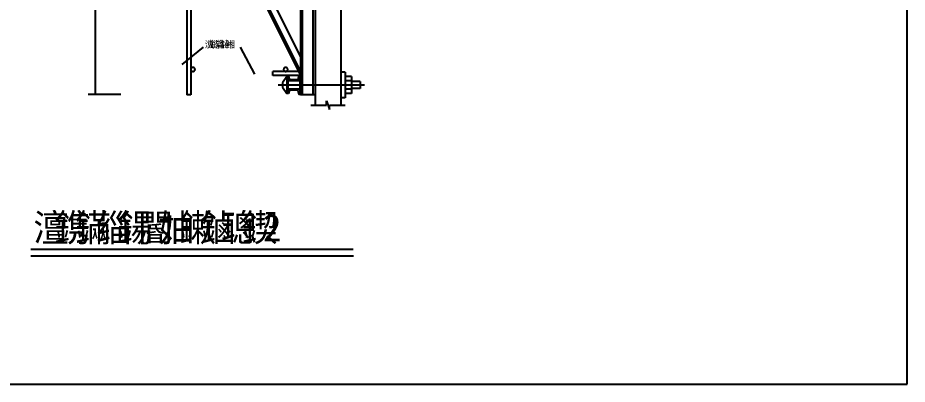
# Model space of a CAD drawing. Header units: metres. Extents: x 0 to 420, y 0 to 297.
# Drawn here: x 160.5 to 420, y 0 to 107 of the extents above; entities that cross this region are included whole.
import ezdxf

# ---------------------------------------------------------------- set-up
doc = ezdxf.new("R2010")
doc.units = ezdxf.units.M
doc.layers.add(' ', color=7, linetype='Continuous')

msp = doc.modelspace()

# ---------------------------------------------------------------- linework, layer by layer
at = {"layer": ' '}
for p, q in [((209.78, 263.47), (209.78, 84.51)), ((210.98, 263.47), (210.98, 84.51)), ((183.04, 154.62), (183.04, 84.62)), ((210.98, 154.62), (242.98, 90.12)), ((212, 153.69), (242.98, 91.25)), ((242.98, 154.62), (242.98, 84.62)), ((243.48, 154.62), (243.48, 84.62)), ((246.61, 154.62), (246.61, 84.62)), ((215.03, 151.81), (242.98, 95.47)), ((208.46, 93.38), (214.62, 98.38)), ((229.62, 90.52), (225.46, 98.45)), ((242.39, 91.32), (234.89, 91.32)), ((234.89, 90.12), (234.89, 91.32)), ((254.73, 91.12), (254.73, 83.62)), ((255.98, 91.12), (254.73, 91.12)), ((255.98, 91.12), (255.98, 83.62)), ((242.98, 90.12), (234.89, 90.12)), ((238.98, 89.87), (237.73, 88)), ((238.98, 89.87), (238.98, 84.87)), ((239.48, 89.87), (238.98, 89.87)), ((239.23, 89.87), (239.23, 84.87)), ((242.73, 88.62), (239.23, 88.62)), ((239.48, 89.87), (239.73, 88.87)), ((242.23, 88.87), (239.73, 88.87)), ((242.48, 90.12), (242.23, 88.87)), ((242.98, 90.12), (242.48, 90.12)), ((242.73, 90.12), (242.73, 84.62)), ((242.98, 90.12), (242.98, 84.62)), ((257.86, 89.87), (255.98, 89.87)), ((257.86, 88.62), (255.98, 88.62)), ((257.86, 89.87), (257.86, 84.87)), ((260.36, 88.37), (257.86, 88.37)), ((260.36, 88.37), (260.36, 86.37)), ((261.61, 87.37), (236.48, 87.37)), ((237.73, 88), (237.73, 86.75)), ((237.73, 86.75), (238.98, 84.87)), ((242.73, 86.12), (239.23, 86.12)), ((239.73, 85.87), (239.48, 84.87)), ((242.23, 85.87), (239.73, 85.87)), ((242.23, 85.87), (242.48, 84.62)), ((257.86, 86.12), (255.98, 86.12)), ((260.36, 86.37), (257.86, 86.37)), ((190.54, 84.62), (181.04, 84.62)), ((210.98, 84.51), (209.78, 84.51)), ((239.48, 84.87), (238.98, 84.87)), ((242.98, 84.62), (242.48, 84.62)), ((242.98, 84.62), (247.23, 84.62)), ((255.98, 83.62), (254.73, 83.62)), ((257.86, 84.87), (255.98, 84.87))]:
    msp.add_line(p, q, dxfattribs=at)
for points in [[(212.18, 91.92), (212.18, 91.98), (212.17, 92.04), (212.15, 92.1), (212.13, 92.15), (212.11, 92.21), (212.08, 92.26), (212.04, 92.3), (212, 92.35), (211.96, 92.39), (211.91, 92.42), (211.86, 92.45), (211.81, 92.48), (211.75, 92.5), (211.7, 92.51), (211.64, 92.52), (211.58, 92.52), (211.52, 92.52), (211.46, 92.51), (211.41, 92.5), (211.35, 92.48), (211.3, 92.45), (211.25, 92.42), (211.2, 92.39), (211.16, 92.35), (211.12, 92.3), (211.08, 92.26), (211.05, 92.21), (211.03, 92.15), (211.01, 92.1), (210.99, 92.04), (210.98, 91.98), (210.98, 91.92), (210.98, 91.87), (210.99, 91.81), (211.01, 91.75), (211.03, 91.69), (211.05, 91.64), (211.08, 91.59), (211.12, 91.54), (211.16, 91.5), (211.2, 91.46), (211.25, 91.43), (211.3, 91.39), (211.35, 91.37), (211.41, 91.35), (211.46, 91.34), (211.52, 91.33), (211.58, 91.32), (211.64, 91.33), (211.7, 91.34), (211.75, 91.35), (211.81, 91.37), (211.86, 91.39), (211.91, 91.43), (211.96, 91.46), (212, 91.5), (212.04, 91.54), (212.08, 91.59), (212.11, 91.64), (212.13, 91.69), (212.15, 91.75), (212.17, 91.81), (212.18, 91.87), (212.18, 91.92)], [(239.24, 91.92), (239.23, 91.98), (239.22, 92.04), (239.21, 92.1), (239.19, 92.15), (239.16, 92.21), (239.13, 92.26), (239.1, 92.3), (239.06, 92.35), (239.02, 92.39), (238.97, 92.42), (238.92, 92.45), (238.86, 92.48), (238.81, 92.5), (238.75, 92.51), (238.69, 92.52), (238.64, 92.52), (238.58, 92.52), (238.52, 92.51), (238.46, 92.5), (238.41, 92.48), (238.35, 92.45), (238.3, 92.42), (238.25, 92.39), (238.21, 92.35), (238.17, 92.3), (238.14, 92.26), (238.11, 92.21), (238.08, 92.15), (238.06, 92.1), (238.05, 92.04), (238.04, 91.98), (238.04, 91.92), (238.04, 91.87), (238.05, 91.81), (238.06, 91.75), (238.08, 91.69), (238.11, 91.64), (238.14, 91.59), (238.17, 91.54), (238.21, 91.5), (238.25, 91.46), (238.3, 91.43), (238.35, 91.39), (238.41, 91.37), (238.46, 91.35), (238.52, 91.34), (238.58, 91.33), (238.64, 91.32), (238.69, 91.33), (238.75, 91.34), (238.81, 91.35), (238.86, 91.37), (238.92, 91.39), (238.97, 91.43), (239.02, 91.46), (239.06, 91.5), (239.1, 91.54), (239.13, 91.59), (239.16, 91.64), (239.19, 91.69), (239.21, 91.75), (239.22, 91.81), (239.23, 91.87), (239.24, 91.92)]]:
    msp.add_lwpolyline(points, dxfattribs=at)
for p, q in [((420, 0), (420, 297)), ((247.23, 157.95), (247.23, 81.51)), ((254.73, 154.7), (254.73, 81.51)), ((245.98, 81.51), (250.56, 81.51)), ((250.56, 82.77), (251.4, 80.25)), ((250.56, 81.51), (250.56, 82.77)), ((251.4, 81.51), (255.98, 81.51)), ((251.4, 80.25), (251.4, 81.51)), ((164.23, 39.47), (258.36, 39.47)), ((164.23, 37.5), (258.41, 37.5)), ((0, 0), (420, 0))]:
    msp.add_line(p, q)

# ---------------------------------------------------------------- texts
for s, p in [('瀵', (215.04, 98.24)), ('鐩', (216.56, 98.24)), ('瀹', (218.07, 98.24)), ('鍏', (219.58, 98.24)), ('缃', (221.1, 98.24))]:
    msp.add_text(s, height=1.99, dxfattribs=at).set_placement(p)
for s, p in [('澶', (165.03, 41.71)), ('鎸', (171.12, 41.71)), ('鏋', (177.2, 41.71)), ('缁', (183.29, 41.71)), ('鍚', (189.38, 41.71)), ('閽', (195.46, 41.71)), ('妯', (201.55, 41.71)), ('鏉', (207.64, 41.71)), ('鏀', (213.73, 41.71)), ('璁', (219.81, 41.71)), ('鍥', (225.9, 41.71)), ('2', (231.99, 41.71))]:
    msp.add_text(s, height=8).set_placement(p)

doc.saveas('drawing.dxf')
